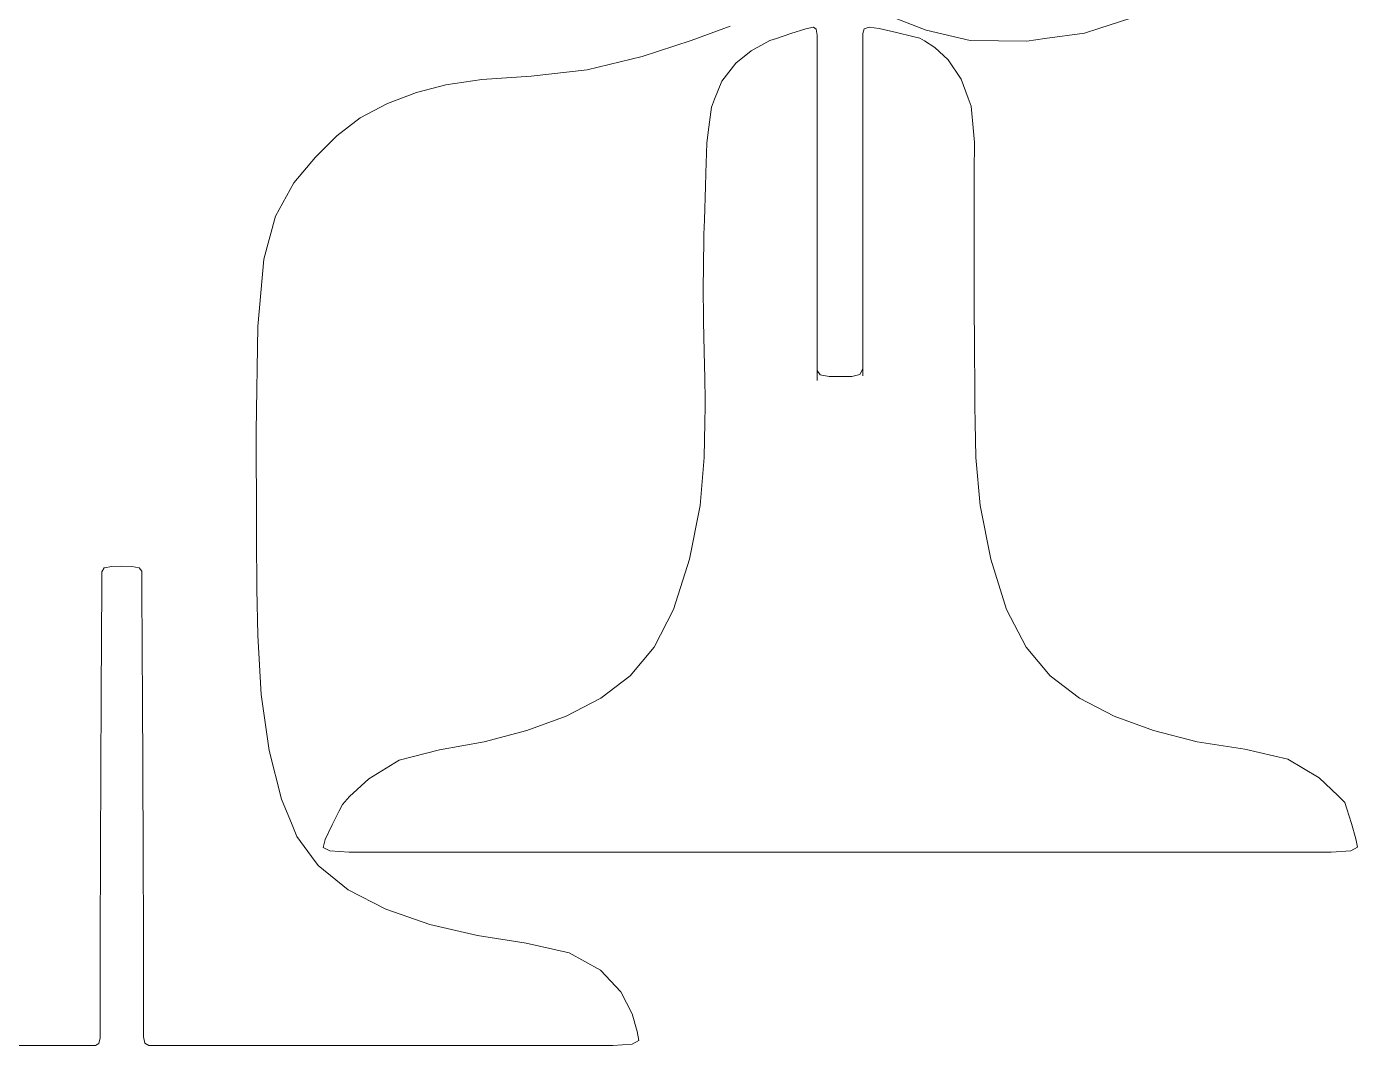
# Model space of a CAD drawing. Header units: millimetres. Extents: x -428 to -256, y 147 to 288.
# Drawn here: x -351.7 to -255.8, y 146.6 to 220 of the extents above; entities that cross this region are included whole.
import ezdxf

# ---------------------------------------------------------------- set-up
doc = ezdxf.new("R2010")
doc.units = ezdxf.units.MM
doc.header["$MEASUREMENT"] = 0

msp = doc.modelspace()

# ---------------------------------------------------------------- linework, layer by layer
at = {"lineweight": 9}
for points in [[(-286.9024, 219.6936), (-286.9024, 219.6936), (-289.4524, 220.6956), (-289.4524, 220.6956)], [(-272.1714, 220.5766), (-272.1714, 220.5766), (-274.4604, 219.8246), (-274.4604, 219.8246)], [(-301.0424, 219.9986), (-301.0424, 219.9986), (-303.8394, 218.9486), (-303.8394, 218.9486)], [(-296.6495, 219.4645), (-296.6495, 219.4645), (-295.5825, 219.8026), (-295.5825, 219.8026)], [(-295.5825, 219.8026), (-295.5825, 219.8026), (-295.0374, 219.9156), (-295.0374, 219.9156)], [(-295.5825, 219.8026), (-295.5825, 219.8026), (-295.5825, 219.8026), (-295.5825, 219.8026)], [(-295.0374, 219.9156), (-295.0374, 219.9156), (-295.0374, 219.9156), (-295.0374, 219.9156)], [(-295.0374, 219.9156), (-295.0374, 219.9156), (-294.8244, 219.7716), (-294.8244, 219.7716)], [(-294.8244, 219.7716), (-294.8244, 219.7716), (-294.7534, 219.3386), (-294.7534, 219.3386)], [(-291.4844, 219.4596), (-291.4844, 219.4596), (-291.3674, 219.8016), (-291.3674, 219.8016)], [(-291.3674, 219.8016), (-291.3674, 219.8016), (-291.0155, 219.9156), (-291.0155, 219.9156)], [(-291.3674, 219.8016), (-291.3674, 219.8016), (-291.3674, 219.8016), (-291.3674, 219.8016)], [(-291.0155, 219.9156), (-291.0155, 219.9156), (-291.0155, 219.9156), (-291.0155, 219.9156)], [(-291.0155, 219.9156), (-291.0155, 219.9156), (-290.2874, 219.8226), (-290.2874, 219.8226)], [(-290.2874, 219.8226), (-290.2874, 219.8226), (-289.0394, 219.5436), (-289.0394, 219.5436)], [(-283.7494, 218.9636), (-283.7494, 218.9636), (-286.9024, 219.6936), (-286.9024, 219.6936)], [(-274.4604, 219.8246), (-274.4604, 219.8246), (-275.5124, 219.4796), (-275.5124, 219.4796)], [(-274.4604, 219.8246), (-274.4604, 219.8246), (-274.4604, 219.8246), (-274.4604, 219.8246)], [(-303.8394, 218.9486), (-303.8394, 218.9486), (-307.3834, 217.7946), (-307.3834, 217.7946)], [(-303.8394, 218.9486), (-303.8394, 218.9486), (-303.8394, 218.9486), (-303.8394, 218.9486)], [(-299.5254, 218.2066), (-299.5254, 218.2066), (-298.6094, 218.7276), (-298.6094, 218.7276)], [(-298.6094, 218.7276), (-298.6094, 218.7276), (-298.1734, 218.9466), (-298.1734, 218.9466)], [(-298.6094, 218.7276), (-298.6094, 218.7276), (-298.6094, 218.7276), (-298.6094, 218.7276)], [(-298.1734, 218.9466), (-298.1734, 218.9466), (-297.6944, 219.1096), (-297.6944, 219.1096)], [(-298.1734, 218.9466), (-298.1734, 218.9466), (-298.1734, 218.9466), (-298.1734, 218.9466)], [(-297.6944, 219.1096), (-297.6944, 219.1096), (-296.6495, 219.4645), (-296.6495, 219.4645)], [(-297.6944, 219.1096), (-297.6944, 219.1096), (-297.6944, 219.1096), (-297.6944, 219.1096)], [(-296.6495, 219.4645), (-296.6495, 219.4645), (-296.6495, 219.4645), (-296.6495, 219.4645)], [(-294.7534, 219.3386), (-294.7534, 219.3386), (-294.7534, 219.3386), (-294.7534, 219.3386)], [(-294.7534, 219.3386), (-294.7534, 219.3386), (-294.7534, 213.6566), (-294.7534, 213.6566)], [(-291.4844, 216.8656), (-291.4844, 216.8656), (-291.4844, 219.4596), (-291.4844, 219.4596)], [(-289.0394, 219.5436), (-289.0394, 219.5436), (-287.8704, 219.2546), (-287.8704, 219.2546)], [(-287.8704, 219.2546), (-287.8704, 219.2546), (-287.3784, 219.1336), (-287.3784, 219.1336)], [(-287.3784, 219.1336), (-287.3784, 219.1336), (-287.0274, 218.9436), (-287.0274, 218.9436)], [(-287.0274, 218.9436), (-287.0274, 218.9436), (-286.2794, 218.4515), (-286.2794, 218.4515)], [(-279.6624, 218.9166), (-279.6624, 218.9166), (-283.7494, 218.9636), (-283.7494, 218.9636)], [(-278.3564, 219.0946), (-278.3564, 219.0946), (-279.6624, 218.9166), (-279.6624, 218.9166)], [(-275.5124, 219.4796), (-275.5124, 219.4796), (-278.3564, 219.0946), (-278.3564, 219.0946)], [(-278.3564, 219.0946), (-278.3564, 219.0946), (-278.3564, 219.0946), (-278.3564, 219.0946)], [(-275.5124, 219.4796), (-275.5124, 219.4796), (-275.5124, 219.4796), (-275.5124, 219.4796)], [(-307.3834, 217.7946), (-307.3834, 217.7946), (-311.3354, 216.8436), (-311.3354, 216.8436)], [(-307.3834, 217.7946), (-307.3834, 217.7946), (-307.3834, 217.7946), (-307.3834, 217.7946)], [(-300.6314, 217.3246), (-300.6314, 217.3246), (-299.5254, 218.2066), (-299.5254, 218.2066)], [(-299.5254, 218.2066), (-299.5254, 218.2066), (-299.5254, 218.2066), (-299.5254, 218.2066)], [(-286.2794, 218.4515), (-286.2794, 218.4515), (-285.3324, 217.5596), (-285.3324, 217.5596)], [(-311.3354, 216.8436), (-311.3354, 216.8436), (-315.3564, 216.3996), (-315.3564, 216.3996)], [(-301.6405, 216.0236), (-301.6405, 216.0236), (-300.6314, 217.3246), (-300.6314, 217.3246)], [(-291.4834, 215.2556), (-291.4834, 215.2556), (-291.4844, 216.8656), (-291.4844, 216.8656)], [(-285.3324, 217.5596), (-285.3324, 217.5596), (-284.3814, 216.1716), (-284.3814, 216.1716)], [(-321.5164, 215.7726), (-321.5164, 215.7726), (-323.6204, 215.2166), (-323.6204, 215.2166)], [(-318.9234, 216.1476), (-318.9234, 216.1476), (-321.5164, 215.7726), (-321.5164, 215.7726)], [(-315.3564, 216.3996), (-315.3564, 216.3996), (-318.9234, 216.1476), (-318.9234, 216.1476)], [(-302.1574, 214.7256), (-302.1574, 214.7256), (-301.6405, 216.0236), (-301.6405, 216.0236)], [(-284.3814, 216.1716), (-284.3814, 216.1716), (-283.8874, 214.8156), (-283.8874, 214.8156)], [(-323.6204, 215.2166), (-323.6204, 215.2166), (-325.7254, 214.4176), (-325.7254, 214.4176)], [(-291.4834, 211.8436), (-291.4834, 211.8436), (-291.4834, 215.2556), (-291.4834, 215.2556)], [(-283.8874, 214.8156), (-283.8874, 214.8156), (-283.6694, 214.2166), (-283.6694, 214.2166)], [(-325.7254, 214.4176), (-325.7254, 214.4176), (-327.6884, 213.3796), (-327.6884, 213.3796)], [(-302.6064, 212.3547), (-302.6064, 212.3547), (-302.3864, 214.1507), (-302.3864, 214.1507)], [(-302.3864, 214.1507), (-302.3864, 214.1507), (-302.1574, 214.7256), (-302.1574, 214.7256)], [(-283.6694, 214.2166), (-283.6694, 214.2166), (-283.5084, 212.4156), (-283.5084, 212.4156)], [(-327.6884, 213.3796), (-327.6884, 213.3796), (-329.3684, 212.1026), (-329.3684, 212.1026)], [(-294.7534, 213.6566), (-294.7534, 213.6566), (-294.7524, 211.7906), (-294.7524, 211.7906)], [(-294.7524, 212.8906), (-294.7524, 212.8906), (-294.7524, 194.4806), (-294.7524, 194.4806)], [(-329.3684, 212.1026), (-329.3684, 212.1026), (-330.9124, 210.5536), (-330.9124, 210.5536)], [(-302.7034, 211.5556), (-302.7034, 211.5556), (-302.6064, 212.3547), (-302.6064, 212.3547)], [(-283.5084, 212.4156), (-283.5084, 212.4156), (-283.4374, 211.6196), (-283.4374, 211.6196)], [(-302.7764, 209.3956), (-302.7764, 209.3956), (-302.7034, 211.5556), (-302.7034, 211.5556)], [(-291.4844, 209.7256), (-291.4844, 209.7256), (-291.4834, 211.8436), (-291.4834, 211.8436)], [(-291.4844, 194.8166), (-291.4844, 194.8166), (-291.4844, 211.0256), (-291.4844, 211.0256)], [(-283.4374, 211.6196), (-283.4374, 211.6196), (-283.4434, 209.4906), (-283.4434, 209.4906)], [(-330.9124, 210.5536), (-330.9124, 210.5536), (-332.4684, 208.6946), (-332.4684, 208.6946)], [(-302.8084, 208.4376), (-302.8084, 208.4376), (-302.7764, 209.3956), (-302.7764, 209.3956)], [(-283.4434, 209.4906), (-283.4434, 209.4906), (-283.4464, 208.5496), (-283.4464, 208.5496)], [(-332.4684, 208.6946), (-332.4684, 208.6946), (-333.7894, 206.3156), (-333.7894, 206.3156)], [(-302.8854, 206.0477), (-302.8854, 206.0477), (-302.8084, 208.4376), (-302.8084, 208.4376)], [(-283.4464, 208.5496), (-283.4464, 208.5496), (-283.4554, 206.2096), (-283.4554, 206.2096)], [(-333.7894, 206.3156), (-333.7894, 206.3156), (-334.6264, 203.2046), (-334.6264, 203.2046)], [(-283.4554, 206.2096), (-283.4554, 206.2096), (-283.4594, 205.1766), (-283.4594, 205.1766)], [(-302.9194, 204.9966), (-302.9194, 204.9966), (-302.8854, 206.0477), (-302.8854, 206.0477)], [(-283.4594, 205.1766), (-283.4594, 205.1766), (-283.4614, 202.6876), (-283.4614, 202.6876)], [(-302.9635, 202.4606), (-302.9635, 202.4606), (-302.9194, 204.9966), (-302.9194, 204.9966)], [(-334.6264, 203.2046), (-334.6264, 203.2046), (-335.0634, 198.3676), (-335.0634, 198.3676)], [(-302.9824, 201.3466), (-302.9824, 201.3466), (-302.9635, 202.4606), (-302.9635, 202.4606)], [(-283.4614, 202.6876), (-283.4614, 202.6876), (-283.4624, 201.5896), (-283.4624, 201.5896)], [(-302.9524, 198.7476), (-302.9524, 198.7476), (-302.9824, 201.3466), (-302.9824, 201.3466)], [(-283.4624, 201.5896), (-283.4624, 201.5896), (-283.4474, 199.0136), (-283.4474, 199.0136)], [(-302.9394, 197.6036), (-302.9394, 197.6036), (-302.9524, 198.7476), (-302.9524, 198.7476)], [(-283.4474, 199.0136), (-283.4474, 199.0136), (-283.4404, 197.8776), (-283.4404, 197.8776)], [(-335.0634, 198.3676), (-335.0634, 198.3676), (-335.1854, 190.8136), (-335.1854, 190.8136)], [(-302.8884, 195.5616), (-302.8884, 195.5616), (-302.9394, 197.6036), (-302.9394, 197.6036)], [(-283.4404, 197.8776), (-283.4404, 197.8776), (-283.4214, 195.8187), (-283.4214, 195.8187)], [(-283.4214, 195.8187), (-283.4214, 195.8187), (-283.4134, 194.9106), (-283.4134, 194.9106)], [(-302.8664, 194.6606), (-302.8664, 194.6606), (-302.8884, 195.5616), (-302.8884, 195.5616)], [(-302.8574, 194.2796), (-302.8574, 194.2796), (-302.8664, 194.6606), (-302.8664, 194.6606)], [(-294.7524, 195.1806), (-294.7524, 195.1806), (-294.5424, 194.8716), (-294.5424, 194.8716)], [(-294.5424, 194.8716), (-294.5424, 194.8716), (-293.9094, 194.7676), (-293.9094, 194.7676)], [(-293.9094, 194.7676), (-293.9094, 194.7676), (-292.2754, 194.7676), (-292.2754, 194.7676)], [(-292.2754, 194.7676), (-292.2754, 194.7676), (-291.6814, 194.9056), (-291.6814, 194.9056)], [(-291.6814, 194.9056), (-291.6814, 194.9056), (-291.4844, 195.3166), (-291.4844, 195.3166)], [(-283.4134, 194.9106), (-283.4134, 194.9106), (-283.4044, 193.9727), (-283.4044, 193.9727)], [(-302.8364, 193.4147), (-302.8364, 193.4147), (-302.8574, 194.2796), (-302.8574, 194.2796)], [(-283.4044, 193.9727), (-283.4044, 193.9727), (-283.4014, 193.5596), (-283.4014, 193.5596)], [(-302.8304, 193.0096), (-302.8304, 193.0096), (-302.8364, 193.4147), (-302.8364, 193.4147)], [(-302.8314, 192.5886), (-302.8314, 192.5886), (-302.8304, 193.0096), (-302.8304, 193.0096)], [(-283.4014, 193.5596), (-283.4014, 193.5596), (-283.3974, 193.0456), (-283.3974, 193.0456)], [(-283.3974, 193.0456), (-283.3974, 193.0456), (-283.3934, 192.5886), (-283.3934, 192.5886)], [(-302.8504, 191.4556), (-302.8504, 191.4556), (-302.8314, 192.5886), (-302.8314, 192.5886)], [(-283.3934, 192.5886), (-283.3934, 192.5886), (-283.3734, 191.4556), (-283.3734, 191.4556)], [(-335.1854, 190.8136), (-335.1854, 190.8136), (-335.1574, 184.0286), (-335.1574, 184.0286)], [(-302.9025, 188.9156), (-302.9025, 188.9156), (-302.8504, 191.4556), (-302.8504, 191.4556)], [(-283.3734, 191.4556), (-283.3734, 191.4556), (-283.3224, 188.9156), (-283.3224, 188.9156)], [(-303.2024, 185.4646), (-303.2024, 185.4646), (-302.9025, 188.9156), (-302.9025, 188.9156)], [(-283.3224, 188.9156), (-283.3224, 188.9156), (-283.0214, 185.4646), (-283.0214, 185.4646)], [(-303.9694, 181.5976), (-303.9694, 181.5976), (-303.2024, 185.4646), (-303.2024, 185.4646)], [(-283.0214, 185.4646), (-283.0214, 185.4646), (-282.2554, 181.5976), (-282.2554, 181.5976)], [(-335.1574, 184.0286), (-335.1574, 184.0286), (-335.1464, 181.4976), (-335.1464, 181.4976)], [(-335.1464, 181.4976), (-335.1464, 181.4976), (-335.1434, 181.1176), (-335.1434, 181.1176)], [(-305.1034, 177.9756), (-305.1034, 177.9756), (-303.9694, 181.5976), (-303.9694, 181.5976)], [(-282.2554, 181.5976), (-282.2554, 181.5976), (-281.1214, 177.9756), (-281.1214, 177.9756)], [(-346.3024, 180.6966), (-346.3024, 180.6966), (-346.3104, 179.3966), (-346.3104, 179.3966)], [(-346.1223, 180.9676), (-346.1223, 180.9676), (-346.3024, 180.6966), (-346.3024, 180.6966)], [(-346.3024, 180.6966), (-346.3024, 180.6966), (-346.3024, 180.6966), (-346.3024, 180.6966)], [(-345.5814, 181.0847), (-345.5814, 181.0847), (-346.1223, 180.9676), (-346.1223, 180.9676)], [(-346.1223, 180.9676), (-346.1223, 180.9676), (-346.1223, 180.9676), (-346.1223, 180.9676)], [(-344.8614, 181.1046), (-344.8614, 181.1046), (-345.5814, 181.0847), (-345.5814, 181.0847)], [(-345.5814, 181.0847), (-345.5814, 181.0847), (-345.5814, 181.0847), (-345.5814, 181.0847)], [(-344.1404, 181.0847), (-344.1404, 181.0847), (-344.8614, 181.1046), (-344.8614, 181.1046)], [(-344.8614, 181.1046), (-344.8614, 181.1046), (-344.8614, 181.1046), (-344.8614, 181.1046)], [(-343.6004, 180.9796), (-343.6004, 180.9796), (-344.1404, 181.0847), (-344.1404, 181.0847)], [(-343.4194, 180.7446), (-343.4194, 180.7446), (-343.6004, 180.9796), (-343.6004, 180.9796)], [(-343.4124, 179.4686), (-343.4124, 179.4686), (-343.4194, 180.7446), (-343.4194, 180.7446)], [(-335.1434, 181.1176), (-335.1434, 181.1176), (-335.1404, 180.7876), (-335.1404, 180.7876)], [(-335.1404, 180.7876), (-335.1404, 180.7876), (-335.1214, 179.4666), (-335.1214, 179.4666)], [(-346.3104, 179.3966), (-346.3104, 179.3966), (-346.3294, 176.1926), (-346.3294, 176.1926)], [(-346.3104, 179.3966), (-346.3104, 179.3966), (-346.3104, 179.3966), (-346.3104, 179.3966)], [(-343.4064, 178.4526), (-343.4064, 178.4526), (-343.4124, 179.4686), (-343.4124, 179.4686)], [(-335.1214, 179.4666), (-335.1214, 179.4666), (-335.0694, 176.1166), (-335.0694, 176.1166)], [(-343.3934, 176.2396), (-343.3934, 176.2396), (-343.4064, 178.4526), (-343.4064, 178.4526)], [(-306.5074, 175.2556), (-306.5074, 175.2556), (-305.1034, 177.9756), (-305.1034, 177.9756)], [(-281.1214, 177.9756), (-281.1214, 177.9756), (-279.7174, 175.2556), (-279.7174, 175.2556)], [(-346.3294, 176.1926), (-346.3294, 176.1926), (-346.3534, 171.6716), (-346.3534, 171.6716)], [(-346.3294, 176.1926), (-346.3294, 176.1926), (-346.3294, 176.1926), (-346.3294, 176.1926)], [(-343.3854, 174.8066), (-343.3854, 174.8066), (-343.3934, 176.2396), (-343.3934, 176.2396)], [(-335.0694, 176.1166), (-335.0694, 176.1166), (-334.8254, 171.8596), (-334.8254, 171.8596)], [(-343.3684, 171.6836), (-343.3684, 171.6836), (-343.3854, 174.8066), (-343.3854, 174.8066)], [(-308.2394, 173.2037), (-308.2394, 173.2037), (-306.5074, 175.2556), (-306.5074, 175.2556)], [(-279.7174, 175.2556), (-279.7174, 175.2556), (-277.9854, 173.2037), (-277.9854, 173.2037)], [(-310.3564, 171.5866), (-310.3564, 171.5866), (-308.2394, 173.2037), (-308.2394, 173.2037)], [(-277.9854, 173.2037), (-277.9854, 173.2037), (-275.8684, 171.5866), (-275.8684, 171.5866)], [(-346.3534, 171.6716), (-346.3534, 171.6716), (-346.3774, 166.4226), (-346.3774, 166.4226)], [(-346.3534, 171.6716), (-346.3534, 171.6716), (-346.3534, 171.6716), (-346.3534, 171.6716)], [(-343.3454, 166.4226), (-343.3454, 166.4226), (-343.3684, 171.6836), (-343.3684, 171.6836)], [(-334.8254, 171.8596), (-334.8254, 171.8596), (-334.2324, 167.8216), (-334.2324, 167.8216)], [(-312.8424, 170.3036), (-312.8424, 170.3036), (-310.3564, 171.5866), (-310.3564, 171.5866)], [(-275.8684, 171.5866), (-275.8684, 171.5866), (-273.3794, 170.3036), (-273.3794, 170.3036)], [(-315.6784, 169.2566), (-315.6784, 169.2566), (-312.8424, 170.3036), (-312.8424, 170.3036)], [(-273.3794, 170.3036), (-273.3794, 170.3036), (-270.5344, 169.2566), (-270.5344, 169.2566)], [(-318.7585, 168.4466), (-318.7585, 168.4466), (-315.6784, 169.2566), (-315.6784, 169.2566)], [(-270.5344, 169.2566), (-270.5344, 169.2566), (-267.3804, 168.4556), (-267.3804, 168.4556)], [(-334.2324, 167.8216), (-334.2324, 167.8216), (-333.3524, 164.3086), (-333.3524, 164.3086)], [(-324.8895, 167.1246), (-324.8895, 167.1246), (-321.9744, 167.8746), (-321.9744, 167.8746)], [(-321.9744, 167.8746), (-321.9744, 167.8746), (-318.7585, 168.4466), (-318.7585, 168.4466)], [(-267.3804, 168.4556), (-267.3804, 168.4556), (-263.9644, 167.9126), (-263.9644, 167.9126)], [(-263.9644, 167.9126), (-263.9644, 167.9126), (-260.8525, 167.1906), (-260.8525, 167.1906)], [(-327.0654, 165.7796), (-327.0654, 165.7796), (-324.8895, 167.1246), (-324.8895, 167.1246)], [(-260.8525, 167.1906), (-260.8525, 167.1906), (-258.6104, 165.8546), (-258.6104, 165.8546)], [(-346.3774, 166.4226), (-346.3774, 166.4226), (-346.3974, 160.5676), (-346.3974, 160.5676)], [(-346.3774, 166.4226), (-346.3774, 166.4226), (-346.3774, 166.4226), (-346.3774, 166.4226)], [(-343.3244, 160.5866), (-343.3244, 160.5866), (-343.3454, 166.4226), (-343.3454, 166.4226)], [(-328.4454, 164.4986), (-328.4454, 164.4986), (-327.0654, 165.7796), (-327.0654, 165.7796)], [(-258.6104, 165.8546), (-258.6104, 165.8546), (-257.2434, 164.5866), (-257.2434, 164.5866)], [(-333.3524, 164.3086), (-333.3524, 164.3086), (-332.5984, 162.4686), (-332.5984, 162.4686)], [(-329.2044, 163.4786), (-329.2044, 163.4786), (-328.9694, 163.9446), (-328.9694, 163.9446)], [(-328.9694, 163.9446), (-328.9694, 163.9446), (-328.4454, 164.4986), (-328.4454, 164.4986)], [(-257.2434, 164.5866), (-257.2434, 164.5866), (-256.7584, 164.0716), (-256.7584, 164.0716)], [(-256.7584, 164.0716), (-256.7584, 164.0716), (-256.6145, 163.6256), (-256.6145, 163.6256)], [(-329.7164, 162.4636), (-329.7164, 162.4636), (-329.2044, 163.4786), (-329.2044, 163.4786)], [(-256.6145, 163.6256), (-256.6145, 163.6256), (-256.2724, 162.5646), (-256.2724, 162.5646)], [(-332.5984, 162.4686), (-332.5984, 162.4686), (-332.2514, 161.6246), (-332.2514, 161.6246)], [(-330.2014, 161.4126), (-330.2014, 161.4126), (-329.7164, 162.4636), (-329.7164, 162.4636)], [(-256.2724, 162.5646), (-256.2724, 162.5646), (-255.9454, 161.4516), (-255.9454, 161.4516)], [(-332.2514, 161.6246), (-332.2514, 161.6246), (-331.2024, 160.1896), (-331.2024, 160.1896)], [(-330.3554, 160.8396), (-330.3554, 160.8396), (-330.2014, 161.4126), (-330.2014, 161.4126)], [(-255.9454, 161.4516), (-255.9454, 161.4516), (-255.8454, 160.8506), (-255.8454, 160.8506)], [(-346.3974, 160.5676), (-346.3974, 160.5676), (-346.4144, 154.2296), (-346.4144, 154.2296)], [(-346.3974, 160.5676), (-346.3974, 160.5676), (-346.3974, 160.5676), (-346.3974, 160.5676)], [(-343.3084, 154.3046), (-343.3084, 154.3046), (-343.3244, 160.5866), (-343.3244, 160.5866)], [(-331.2024, 160.1896), (-331.2024, 160.1896), (-330.7214, 159.5316), (-330.7214, 159.5316)], [(-329.8804, 160.5896), (-329.8804, 160.5896), (-330.3554, 160.8396), (-330.3554, 160.8396)], [(-328.4794, 160.5056), (-328.4794, 160.5056), (-329.8804, 160.5896), (-329.8804, 160.5896)], [(-257.7224, 160.5056), (-257.7224, 160.5056), (-328.4794, 160.5056), (-328.4794, 160.5056)], [(-256.3214, 160.5926), (-256.3214, 160.5926), (-257.7224, 160.5056), (-257.7224, 160.5056)], [(-255.8454, 160.8506), (-255.8454, 160.8506), (-256.3214, 160.5926), (-256.3214, 160.5926)], [(-330.7214, 159.5316), (-330.7214, 159.5316), (-328.5524, 157.7906), (-328.5524, 157.7906)], [(-328.5524, 157.7906), (-328.5524, 157.7906), (-325.8384, 156.3846), (-325.8384, 156.3846)], [(-325.8384, 156.3846), (-325.8384, 156.3846), (-322.6724, 155.2966), (-322.6724, 155.2966)], [(-322.6724, 155.2966), (-322.6724, 155.2966), (-319.2414, 154.4956), (-319.2414, 154.4956)], [(-319.2414, 154.4956), (-319.2414, 154.4956), (-315.7334, 153.9526), (-315.7334, 153.9526)], [(-346.4144, 154.2296), (-346.4144, 154.2296), (-346.4254, 149.1616), (-346.4254, 149.1616)], [(-346.4144, 154.2296), (-346.4144, 154.2296), (-346.4144, 154.2296), (-346.4144, 154.2296)], [(-343.2974, 149.2736), (-343.2974, 149.2736), (-343.3084, 154.3046), (-343.3084, 154.3046)], [(-315.7334, 153.9526), (-315.7334, 153.9526), (-312.6214, 153.2566), (-312.6214, 153.2566)], [(-312.6214, 153.2566), (-312.6214, 153.2566), (-310.3794, 151.9986), (-310.3794, 151.9986)], [(-310.3794, 151.9986), (-310.3794, 151.9986), (-308.9025, 150.4466), (-308.9025, 150.4466)], [(-308.9025, 150.4466), (-308.9025, 150.4466), (-308.0874, 148.8676), (-308.0874, 148.8676)], [(-346.4254, 149.1616), (-346.4254, 149.1616), (-346.4294, 147.1176), (-346.4294, 147.1176)], [(-346.4254, 149.1616), (-346.4254, 149.1616), (-346.4254, 149.1616), (-346.4254, 149.1616)], [(-343.2934, 147.1926), (-343.2934, 147.1926), (-343.2974, 149.2736), (-343.2974, 149.2736)], [(-308.0874, 148.8676), (-308.0874, 148.8676), (-307.7264, 147.5867), (-307.7264, 147.5867)], [(-346.5133, 146.7186), (-346.5133, 146.7186), (-346.7633, 146.5846), (-346.7633, 146.5846)], [(-346.4294, 147.1176), (-346.4294, 147.1176), (-346.5133, 146.7186), (-346.5133, 146.7186)], [(-346.5133, 146.7186), (-346.5133, 146.7186), (-346.5133, 146.7186), (-346.5133, 146.7186)], [(-346.4294, 147.1176), (-346.4294, 147.1176), (-346.4294, 147.1176), (-346.4294, 147.1176)], [(-343.1994, 146.7366), (-343.1994, 146.7366), (-343.2934, 147.1926), (-343.2934, 147.1926)], [(-342.9194, 146.5846), (-342.9194, 146.5846), (-343.1994, 146.7366), (-343.1994, 146.7366)], [(-307.6144, 146.9296), (-307.6144, 146.9296), (-308.0904, 146.6716), (-308.0904, 146.6716)], [(-307.7264, 147.5867), (-307.7264, 147.5867), (-307.6144, 146.9296), (-307.6144, 146.9296)], [(-346.7633, 146.5846), (-346.7633, 146.5846), (-380.2484, 146.5846), (-380.2484, 146.5846)], [(-346.7633, 146.5846), (-346.7633, 146.5846), (-346.7633, 146.5846), (-346.7633, 146.5846)], [(-309.4914, 146.5846), (-309.4914, 146.5846), (-342.9194, 146.5846), (-342.9194, 146.5846)], [(-308.0904, 146.6716), (-308.0904, 146.6716), (-309.4914, 146.5846), (-309.4914, 146.5846)]]:
    msp.add_open_spline(points, degree=3, dxfattribs=at)

doc.saveas('drawing.dxf')
